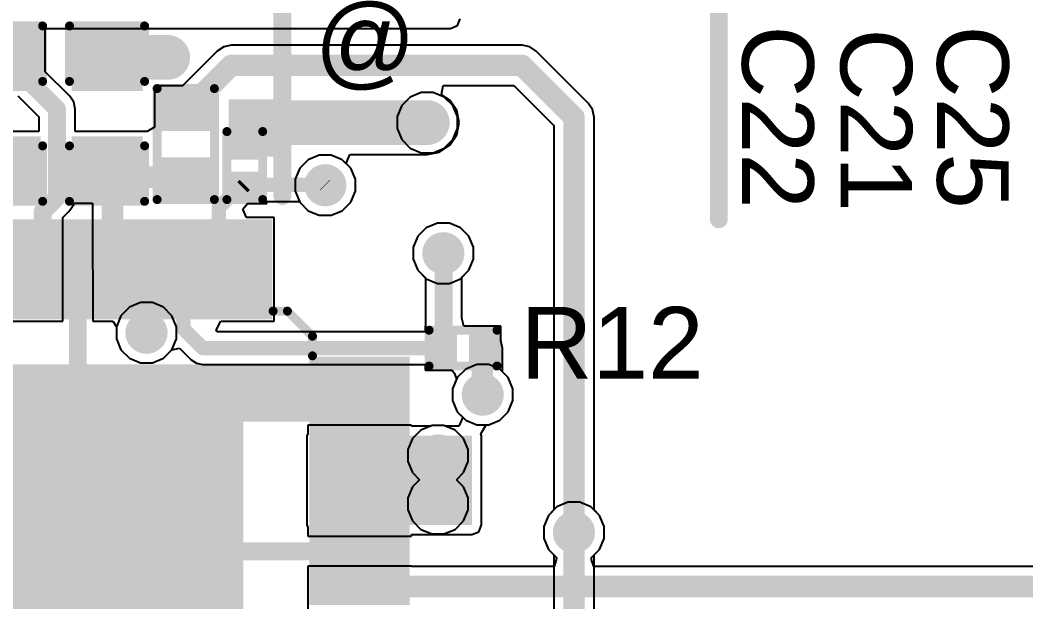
# Model space of a CAD drawing. Header units: millimetres. Extents: x -0.34 to 5.78, y -0.39 to 4.37.
# Drawn here: x 2.287 to 2.85, y 2.691 to 3.016 of the extents above; entities that cross this region are included whole.
import ezdxf

# ---------------------------------------------------------------- set-up
doc = ezdxf.new("R2010")
doc.units = ezdxf.units.MM
doc.header["$MEASUREMENT"] = 0
for name, color, linetype in [('BottomLayer', 5, 'Continuous'), ('BottomSolder', 6, 'Continuous'), ('TopLayer', 1, 'Continuous'), ('TopOverlay', 2, 'Continuous'), ('TopPaste', 8, 'Continuous'), ('TopSolder', 216, 'Continuous'), ('ViaHoleLayer', 16, 'Continuous')]:
    doc.layers.add(name, color=color, linetype=linetype)
doc.styles.add('Arial', font='', dxfattribs={"height": 0.2})
doc.styles.get('Arial').set_extended_font_data('Arial')

# ---------------------------------------------------------------- blocks, each defined once
blk = doc.blocks.new('48_TQFP_EP_7_7__13')
at = {"layer": 'TopLayer'}
for points in [[(0.09843, 0.09843), (0.09843, -0.09843), (-0.09843, -0.09843), (-0.09843, 0.09843)], [(0.19134, 0.01614), (0.19134, 0.00354), (0.14331, 0.00354), (0.14331, 0.01614)], [(0.19134, -0.00354), (0.19134, -0.01614), (0.14331, -0.01614), (0.14331, -0.00354)], [(0.19134, -0.02323), (0.19134, -0.03583), (0.14331, -0.03583), (0.14331, -0.02323)], [(0.19134, -0.04291), (0.19134, -0.05551), (0.14331, -0.05551), (0.14331, -0.04291)], [(0.19134, -0.0626), (0.19134, -0.0752), (0.14331, -0.0752), (0.14331, -0.0626)], [(0.19134, -0.08228), (0.19134, -0.09488), (0.14331, -0.09488), (0.14331, -0.08228)], [(0.19134, -0.10197), (0.19134, -0.11457), (0.14331, -0.11457), (0.14331, -0.10197)], [(-0.00354, -0.14331), (-0.00354, -0.19134), (-0.01614, -0.19134), (-0.01614, -0.14331)], [(0.01614, -0.14331), (0.01614, -0.19134), (0.00354, -0.19134), (0.00354, -0.14331)], [(0.03583, -0.14331), (0.03583, -0.19134), (0.02323, -0.19134), (0.02323, -0.14331)], [(0.05551, -0.14331), (0.05551, -0.19134), (0.04291, -0.19134), (0.04291, -0.14331)], [(0.0752, -0.14331), (0.0752, -0.19134), (0.0626, -0.19134), (0.0626, -0.14331)], [(0.09488, -0.14331), (0.09488, -0.19134), (0.08228, -0.19134), (0.08228, -0.14331)], [(0.11457, -0.14331), (0.11457, -0.19134), (0.10197, -0.19134), (0.10197, -0.14331)]]:
    blk.add_hatch(color=1, dxfattribs=at).paths.add_polyline_path(points)
at = {"layer": 'TopPaste'}
for points in [[(0.09843, 0.09843), (0.09843, -0.09843), (-0.09843, -0.09843), (-0.09843, 0.09843)], [(0.19134, 0.01614), (0.19134, 0.00354), (0.14331, 0.00354), (0.14331, 0.01614)], [(0.19134, -0.00354), (0.19134, -0.01614), (0.14331, -0.01614), (0.14331, -0.00354)], [(0.19134, -0.02323), (0.19134, -0.03583), (0.14331, -0.03583), (0.14331, -0.02323)], [(0.19134, -0.04291), (0.19134, -0.05551), (0.14331, -0.05551), (0.14331, -0.04291)], [(0.19134, -0.0626), (0.19134, -0.0752), (0.14331, -0.0752), (0.14331, -0.0626)], [(0.19134, -0.08228), (0.19134, -0.09488), (0.14331, -0.09488), (0.14331, -0.08228)], [(0.19134, -0.10197), (0.19134, -0.11457), (0.14331, -0.11457), (0.14331, -0.10197)], [(-0.00354, -0.14331), (-0.00354, -0.19134), (-0.01614, -0.19134), (-0.01614, -0.14331)], [(0.01614, -0.14331), (0.01614, -0.19134), (0.00354, -0.19134), (0.00354, -0.14331)], [(0.03583, -0.14331), (0.03583, -0.19134), (0.02323, -0.19134), (0.02323, -0.14331)], [(0.05551, -0.14331), (0.05551, -0.19134), (0.04291, -0.19134), (0.04291, -0.14331)], [(0.0752, -0.14331), (0.0752, -0.19134), (0.0626, -0.19134), (0.0626, -0.14331)], [(0.09488, -0.14331), (0.09488, -0.19134), (0.08228, -0.19134), (0.08228, -0.14331)], [(0.11457, -0.14331), (0.11457, -0.19134), (0.10197, -0.19134), (0.10197, -0.14331)]]:
    blk.add_hatch(color=8, dxfattribs=at).paths.add_polyline_path(points)
at = {"layer": 'TopSolder'}
for points in [[(0.10243, 0.10243), (0.10243, -0.10243), (-0.10243, -0.10243), (-0.10243, 0.10243)], [(0.19534, 0.03983), (0.19534, 0.01923), (0.13931, 0.01923), (0.13931, 0.03983)], [(0.19534, 0.02014), (0.19534, -0.00046), (0.13931, -0.00046), (0.13931, 0.02014)], [(0.19534, 0.00046), (0.19534, -0.02014), (0.13931, -0.02014), (0.13931, 0.00046)], [(0.19534, -0.01923), (0.19534, -0.03983), (0.13931, -0.03983), (0.13931, -0.01923)], [(0.19534, -0.03891), (0.19534, -0.05951), (0.13931, -0.05951), (0.13931, -0.03891)], [(0.19534, -0.0586), (0.19534, -0.0792), (0.13931, -0.0792), (0.13931, -0.0586)], [(0.19534, -0.07828), (0.19534, -0.09888), (0.13931, -0.09888), (0.13931, -0.07828)], [(0.19534, -0.09797), (0.19534, -0.11857), (0.13931, -0.11857), (0.13931, -0.09797)], [(0.00046, -0.13931), (0.00046, -0.19534), (-0.02014, -0.19534), (-0.02014, -0.13931)], [(0.02014, -0.13931), (0.02014, -0.19534), (-0.00046, -0.19534), (-0.00046, -0.13931)], [(0.03983, -0.13931), (0.03983, -0.19534), (0.01923, -0.19534), (0.01923, -0.13931)], [(0.05951, -0.13931), (0.05951, -0.19534), (0.03891, -0.19534), (0.03891, -0.13931)], [(0.0792, -0.13931), (0.0792, -0.19534), (0.0586, -0.19534), (0.0586, -0.13931)], [(0.09888, -0.13931), (0.09888, -0.19534), (0.07828, -0.19534), (0.07828, -0.13931)], [(0.11857, -0.13931), (0.11857, -0.19534), (0.09797, -0.19534), (0.09797, -0.13931)]]:
    blk.add_hatch(color=216, dxfattribs=at).paths.add_polyline_path(points)
at = {"layer": 'TopOverlay', "const_width": 0.005}
for points in [[(0.144, -0.119), (0.144, -0.127)], [(0.144, -0.127), (0.13, -0.141)], [(0.119, -0.141), (0.13, -0.141)]]:
    blk.add_lwpolyline(points, dxfattribs=at)
at = {"layer": 'TopOverlay', "const_width": 0.0025}
for points in [[(0.14275, -0.119, 1), (0.14525, -0.119, 1)], [(0.14275, -0.127, 1), (0.14525, -0.127, 1)], [(0.14275, -0.127, 1), (0.14525, -0.127, 1)], [(0.11775, -0.141, 1), (0.12025, -0.141, 1)], [(0.12875, -0.141, 1), (0.13125, -0.141, 1)], [(0.12875, -0.141, 1), (0.13125, -0.141, 1)]]:
    blk.add_lwpolyline(points, format="xyb", close=True, dxfattribs=at)
blk = doc.blocks.new('R___0402_52')
at = {"layer": 'TopLayer'}
for points in [[(-0.0275, -0.0125), (-0.0275, 0.0125), (-0.0095, 0.0125), (-0.0095, -0.0125)], [(0.0095, -0.0125), (0.0095, 0.0125), (0.0275, 0.0125), (0.0275, -0.0125)]]:
    blk.add_hatch(color=1, dxfattribs=at).paths.add_polyline_path(points)
at = {"layer": 'TopPaste'}
for points in [[(-0.0275, -0.0125), (-0.0275, 0.0125), (-0.0095, 0.0125), (-0.0095, -0.0125)], [(0.0095, -0.0125), (0.0095, 0.0125), (0.0275, 0.0125), (0.0275, -0.0125)]]:
    blk.add_hatch(color=8, dxfattribs=at).paths.add_polyline_path(points)
at = {"layer": 'TopSolder'}
for points in [[(-0.02967, -0.01467), (-0.02967, 0.01467), (-0.00733, 0.01467), (-0.00733, -0.01467)], [(0.00733, -0.01467), (0.00733, 0.01467), (0.02967, 0.01467), (0.02967, -0.01467)]]:
    blk.add_hatch(color=216, dxfattribs=at).paths.add_polyline_path(points)
at = {"layer": 'TopOverlay'}
for points, const_width in [([(-0.031, -0.016), (-0.031, 0.016)], 0.005), ([(0.031, 0.016), (-0.031, 0.016)], 0.005), ([(0.031, -0.016), (0.031, 0.016)], 0.005), ([(0.031, -0.016), (-0.031, -0.016)], 0.005), ([(0.032, -0.017), (-0.032, -0.017)], 0.000127)]:
    blk.add_lwpolyline(points, dxfattribs=dict(at, const_width=const_width))
for points, const_width in [([(-0.03225, 0.016, 1), (-0.02975, 0.016, 1)], 0.0025), ([(-0.03225, 0.016, 1), (-0.02975, 0.016, 1)], 0.0025), ([(0.02975, 0.016, 1), (0.03225, 0.016, 1)], 0.0025), ([(0.02975, 0.016, 1), (0.03225, 0.016, 1)], 0.0025), ([(-0.03225, -0.016, 1), (-0.02975, -0.016, 1)], 0.0025), ([(-0.03225, -0.016, 1), (-0.02975, -0.016, 1)], 0.0025), ([(0.02975, -0.016, 1), (0.03225, -0.016, 1)], 0.0025), ([(0.02975, -0.016, 1), (0.03225, -0.016, 1)], 0.0025), ([(-0.03203, -0.017, 1), (-0.03197, -0.017, 1)], 0.0000635), ([(0.03197, -0.017, 1), (0.03203, -0.017, 1)], 0.0000635)]:
    blk.add_lwpolyline(points, format="xyb", close=True, dxfattribs=dict(at, const_width=const_width))
blk = doc.blocks.new('R___0201_59')
at = {"layer": 'TopLayer'}
for points in [[(-0.01614, 0.00728), (-0.00551, 0.00728), (-0.00551, -0.00728), (-0.01614, -0.00728)], [(0.00551, 0.00728), (0.01614, 0.00728), (0.01614, -0.00728), (0.00551, -0.00728)]]:
    blk.add_hatch(color=1, dxfattribs=at).paths.add_polyline_path(points)
at = {"layer": 'TopPaste'}
for points in [[(-0.01614, 0.00728), (-0.00551, 0.00728), (-0.00551, -0.00728), (-0.01614, -0.00728)], [(0.00551, 0.00728), (0.01614, 0.00728), (0.01614, -0.00728), (0.00551, -0.00728)]]:
    blk.add_hatch(color=8, dxfattribs=at).paths.add_polyline_path(points)
at = {"layer": 'TopSolder'}
for points in [[(-0.01831, 0.00945), (-0.00335, 0.00945), (-0.00335, -0.00945), (-0.01831, -0.00945)], [(0.00335, 0.00945), (0.01831, 0.00945), (0.01831, -0.00945), (0.00335, -0.00945)]]:
    blk.add_hatch(color=216, dxfattribs=at).paths.add_polyline_path(points)
at = {"layer": 'TopOverlay', "const_width": 0.005}
for points in [[(-0.019, 0.01), (-0.019, -0.01)], [(0.019, 0.01), (-0.019, 0.01)], [(0.019, 0.01), (0.019, -0.01)], [(0.019, -0.01), (-0.019, -0.01)]]:
    blk.add_lwpolyline(points, dxfattribs=at)
at = {"layer": 'TopOverlay', "const_width": 0.0025}
for points in [[(-0.02025, 0.01, 1), (-0.01775, 0.01, 1)], [(-0.02025, 0.01, 1), (-0.01775, 0.01, 1)], [(0.01775, 0.01, 1), (0.02025, 0.01, 1)], [(0.01775, 0.01, 1), (0.02025, 0.01, 1)], [(-0.02025, -0.01, 1), (-0.01775, -0.01, 1)], [(-0.02025, -0.01, 1), (-0.01775, -0.01, 1)], [(0.01775, -0.01, 1), (0.02025, -0.01, 1)], [(0.01775, -0.01, 1), (0.02025, -0.01, 1)]]:
    blk.add_lwpolyline(points, format="xyb", close=True, dxfattribs=at)
blk = doc.blocks.new('R___0201_60')
at = {"layer": 'TopLayer'}
for points in [[(-0.01614, 0.00728), (-0.00551, 0.00728), (-0.00551, -0.00728), (-0.01614, -0.00728)], [(0.00551, 0.00728), (0.01614, 0.00728), (0.01614, -0.00728), (0.00551, -0.00728)]]:
    blk.add_hatch(color=1, dxfattribs=at).paths.add_polyline_path(points)
at = {"layer": 'TopPaste'}
for points in [[(-0.01614, 0.00728), (-0.00551, 0.00728), (-0.00551, -0.00728), (-0.01614, -0.00728)], [(0.00551, 0.00728), (0.01614, 0.00728), (0.01614, -0.00728), (0.00551, -0.00728)]]:
    blk.add_hatch(color=8, dxfattribs=at).paths.add_polyline_path(points)
at = {"layer": 'TopSolder'}
for points in [[(-0.01831, 0.00945), (-0.00335, 0.00945), (-0.00335, -0.00945), (-0.01831, -0.00945)], [(0.00335, 0.00945), (0.01831, 0.00945), (0.01831, -0.00945), (0.00335, -0.00945)]]:
    blk.add_hatch(color=216, dxfattribs=at).paths.add_polyline_path(points)
at = {"layer": 'TopOverlay', "const_width": 0.005}
for points in [[(-0.019, -0.01), (-0.019, 0.01)], [(0.019, 0.01), (-0.019, 0.01)], [(0.019, -0.01), (0.019, 0.01)], [(0.019, -0.01), (-0.019, -0.01)]]:
    blk.add_lwpolyline(points, dxfattribs=at)
at = {"layer": 'TopOverlay', "const_width": 0.0025}
for points in [[(-0.02025, 0.01, 1), (-0.01775, 0.01, 1)], [(-0.02025, 0.01, 1), (-0.01775, 0.01, 1)], [(0.01775, 0.01, 1), (0.02025, 0.01, 1)], [(0.01775, 0.01, 1), (0.02025, 0.01, 1)], [(-0.02025, -0.01, 1), (-0.01775, -0.01, 1)], [(-0.02025, -0.01, 1), (-0.01775, -0.01, 1)], [(0.01775, -0.01, 1), (0.02025, -0.01, 1)], [(0.01775, -0.01, 1), (0.02025, -0.01, 1)]]:
    blk.add_lwpolyline(points, format="xyb", close=True, dxfattribs=at)
blk = doc.blocks.new('C___0603_114')
at = {"layer": 'TopLayer'}
for points in [[(-0.015, 0.0175), (-0.015, -0.0175), (-0.045, -0.0175), (-0.045, 0.0175)], [(0.045, 0.0175), (0.045, -0.0175), (0.015, -0.0175), (0.015, 0.0175)]]:
    blk.add_hatch(color=1, dxfattribs=at).paths.add_polyline_path(points)
at = {"layer": 'TopPaste'}
for points in [[(-0.015, 0.0175), (-0.015, -0.0175), (-0.045, -0.0175), (-0.045, 0.0175)], [(0.045, 0.0175), (0.045, -0.0175), (0.015, -0.0175), (0.015, 0.0175)]]:
    blk.add_hatch(color=8, dxfattribs=at).paths.add_polyline_path(points)
at = {"layer": 'TopSolder'}
for points in [[(-0.01264, 0.01986), (-0.01264, -0.01986), (-0.04736, -0.01986), (-0.04736, 0.01986)], [(0.04736, 0.01986), (0.04736, -0.01986), (0.01264, -0.01986), (0.01264, 0.01986)]]:
    blk.add_hatch(color=216, dxfattribs=at).paths.add_polyline_path(points)
at = {"layer": 'TopOverlay', "const_width": 0.005}
for points in [[(-0.018, 0.021), (-0.049, 0.021)], [(-0.049, -0.021), (-0.049, 0.021)], [(0.049, 0.021), (0.018, 0.021)], [(0.049, -0.021), (0.049, 0.021)], [(-0.018, -0.021), (-0.049, -0.021)], [(0.049, -0.021), (0.018, -0.021)]]:
    blk.add_lwpolyline(points, dxfattribs=at)
at = {"layer": 'TopOverlay', "const_width": 0.0025}
for points in [[(-0.05025, 0.021, 1), (-0.04775, 0.021, 1)], [(-0.05025, 0.021, 1), (-0.04775, 0.021, 1)], [(-0.01925, 0.021, 1), (-0.01675, 0.021, 1)], [(0.01675, 0.021, 1), (0.01925, 0.021, 1)], [(0.04775, 0.021, 1), (0.05025, 0.021, 1)], [(0.04775, 0.021, 1), (0.05025, 0.021, 1)], [(-0.05025, -0.021, 1), (-0.04775, -0.021, 1)], [(-0.05025, -0.021, 1), (-0.04775, -0.021, 1)], [(-0.01925, -0.021, 1), (-0.01675, -0.021, 1)], [(0.01675, -0.021, 1), (0.01925, -0.021, 1)], [(0.04775, -0.021, 1), (0.05025, -0.021, 1)], [(0.04775, -0.021, 1), (0.05025, -0.021, 1)]]:
    blk.add_lwpolyline(points, format="xyb", close=True, dxfattribs=at)
blk = doc.blocks.new('C___0603_125')
at = {"layer": 'TopLayer'}
for points in [[(-0.015, 0.0175), (-0.015, -0.0175), (-0.045, -0.0175), (-0.045, 0.0175)], [(0.045, 0.0175), (0.045, -0.0175), (0.015, -0.0175), (0.015, 0.0175)]]:
    blk.add_hatch(color=1, dxfattribs=at).paths.add_polyline_path(points)
at = {"layer": 'TopPaste'}
for points in [[(-0.015, 0.0175), (-0.015, -0.0175), (-0.045, -0.0175), (-0.045, 0.0175)], [(0.045, 0.0175), (0.045, -0.0175), (0.015, -0.0175), (0.015, 0.0175)]]:
    blk.add_hatch(color=8, dxfattribs=at).paths.add_polyline_path(points)
at = {"layer": 'TopSolder'}
for points in [[(-0.01264, 0.01986), (-0.01264, -0.01986), (-0.04736, -0.01986), (-0.04736, 0.01986)], [(0.04736, 0.01986), (0.04736, -0.01986), (0.01264, -0.01986), (0.01264, 0.01986)]]:
    blk.add_hatch(color=216, dxfattribs=at).paths.add_polyline_path(points)
at = {"layer": 'TopOverlay', "const_width": 0.005}
for points in [[(-0.018, 0.021), (-0.049, 0.021)], [(-0.049, -0.021), (-0.049, 0.021)], [(0.049, 0.021), (0.018, 0.021)], [(0.049, -0.021), (0.049, 0.021)], [(-0.018, -0.021), (-0.049, -0.021)], [(0.049, -0.021), (0.018, -0.021)]]:
    blk.add_lwpolyline(points, dxfattribs=at)
at = {"layer": 'TopOverlay', "const_width": 0.0025}
for points in [[(-0.05025, 0.021, 1), (-0.04775, 0.021, 1)], [(-0.05025, 0.021, 1), (-0.04775, 0.021, 1)], [(-0.01925, 0.021, 1), (-0.01675, 0.021, 1)], [(0.01675, 0.021, 1), (0.01925, 0.021, 1)], [(0.04775, 0.021, 1), (0.05025, 0.021, 1)], [(0.04775, 0.021, 1), (0.05025, 0.021, 1)], [(-0.05025, -0.021, 1), (-0.04775, -0.021, 1)], [(-0.05025, -0.021, 1), (-0.04775, -0.021, 1)], [(-0.01925, -0.021, 1), (-0.01675, -0.021, 1)], [(0.01675, -0.021, 1), (0.01925, -0.021, 1)], [(0.04775, -0.021, 1), (0.05025, -0.021, 1)], [(0.04775, -0.021, 1), (0.05025, -0.021, 1)]]:
    blk.add_lwpolyline(points, format="xyb", close=True, dxfattribs=at)

msp = doc.modelspace()

# ---------------------------------------------------------------- hatches: boundary and pattern name
at = {"layer": 'BottomLayer'}
h = msp.add_hatch(color=5, dxfattribs=at)
edge = h.paths.add_edge_path()
edge.add_arc((2.36992, 2.99542), 0.01181, 0, 360)
h = msp.add_hatch(color=5, dxfattribs=at)
edge = h.paths.add_edge_path()
edge.add_arc((2.515, 2.959), 0.01181, 0, 360)
h = msp.add_hatch(color=5, dxfattribs=at)
edge = h.paths.add_edge_path()
edge.add_arc((2.458, 2.924), 0.01181, 0, 360)
h = msp.add_hatch(color=5, dxfattribs=at)
edge = h.paths.add_edge_path()
edge.add_arc((2.524, 2.886), 0.01181, 0, 360)
h = msp.add_hatch(color=5, dxfattribs=at)
edge = h.paths.add_edge_path()
edge.add_arc((2.35804, 2.8416), 0.01181, 0, 360)
h = msp.add_hatch(color=5, dxfattribs=at)
edge = h.paths.add_edge_path()
edge.add_arc((2.546, 2.807), 0.01181, 0, 360)
h = msp.add_hatch(color=5, dxfattribs=at)
edge = h.paths.add_edge_path()
edge.add_arc((2.308, 2.799), 0.01181, 0, 360)
h = msp.add_hatch(color=5, dxfattribs=at)
edge = h.paths.add_edge_path()
edge.add_arc((2.3465, 2.799), 0.01181, 0, 360)
h = msp.add_hatch(color=5, dxfattribs=at)
edge = h.paths.add_edge_path()
edge.add_arc((2.388, 2.799), 0.01181, 0, 360)
h = msp.add_hatch(color=5, dxfattribs=at)
edge = h.paths.add_edge_path()
edge.add_arc((2.521, 2.773), 0.01181, 0, 360)
h = msp.add_hatch(color=5, dxfattribs=at)
edge = h.paths.add_edge_path()
edge.add_arc((2.308, 2.758), 0.01181, 0, 360)
h = msp.add_hatch(color=5, dxfattribs=at)
edge = h.paths.add_edge_path()
edge.add_arc((2.3465, 2.758), 0.01181, 0, 360)
h = msp.add_hatch(color=5, dxfattribs=at)
edge = h.paths.add_edge_path()
edge.add_arc((2.388, 2.758), 0.01181, 0, 360)
h = msp.add_hatch(color=5, dxfattribs=at)
edge = h.paths.add_edge_path()
edge.add_arc((2.521, 2.746), 0.01181, 0, 360)
h = msp.add_hatch(color=5, dxfattribs=at)
edge = h.paths.add_edge_path()
edge.add_arc((2.597, 2.73004), 0.01181, 0, 360)
h = msp.add_hatch(color=5, dxfattribs=at)
edge = h.paths.add_edge_path()
edge.add_arc((2.308, 2.717), 0.01181, 0, 360)
h = msp.add_hatch(color=5, dxfattribs=at)
edge = h.paths.add_edge_path()
edge.add_arc((2.3465, 2.717), 0.01181, 0, 360)
h = msp.add_hatch(color=5, dxfattribs=at)
edge = h.paths.add_edge_path()
edge.add_arc((2.388, 2.717), 0.01181, 0, 360)
at = {"layer": 'BottomSolder'}
h = msp.add_hatch(color=6, dxfattribs=at)
edge = h.paths.add_edge_path()
edge.add_arc((2.36992, 2.99542), 0.00991, 0, 360)
h = msp.add_hatch(color=6, dxfattribs=at)
edge = h.paths.add_edge_path()
edge.add_arc((2.515, 2.959), 0.00991, 0, 360)
h = msp.add_hatch(color=6, dxfattribs=at)
edge = h.paths.add_edge_path()
edge.add_arc((2.458, 2.924), 0.00991, 0, 360)
h = msp.add_hatch(color=6, dxfattribs=at)
edge = h.paths.add_edge_path()
edge.add_arc((2.524, 2.886), 0.00991, 0, 360)
h = msp.add_hatch(color=6, dxfattribs=at)
edge = h.paths.add_edge_path()
edge.add_arc((2.35804, 2.8416), 0.00991, 0, 360)
h = msp.add_hatch(color=6, dxfattribs=at)
edge = h.paths.add_edge_path()
edge.add_arc((2.546, 2.807), 0.00991, 0, 360)
h = msp.add_hatch(color=6, dxfattribs=at)
edge = h.paths.add_edge_path()
edge.add_arc((2.308, 2.799), 0.00991, 0, 360)
h = msp.add_hatch(color=6, dxfattribs=at)
edge = h.paths.add_edge_path()
edge.add_arc((2.3465, 2.799), 0.00991, 0, 360)
h = msp.add_hatch(color=6, dxfattribs=at)
edge = h.paths.add_edge_path()
edge.add_arc((2.388, 2.799), 0.00991, 0, 360)
h = msp.add_hatch(color=6, dxfattribs=at)
edge = h.paths.add_edge_path()
edge.add_arc((2.521, 2.773), 0.00991, 0, 360)
h = msp.add_hatch(color=6, dxfattribs=at)
edge = h.paths.add_edge_path()
edge.add_arc((2.308, 2.758), 0.00991, 0, 360)
h = msp.add_hatch(color=6, dxfattribs=at)
edge = h.paths.add_edge_path()
edge.add_arc((2.3465, 2.758), 0.00991, 0, 360)
h = msp.add_hatch(color=6, dxfattribs=at)
edge = h.paths.add_edge_path()
edge.add_arc((2.388, 2.758), 0.00991, 0, 360)
h = msp.add_hatch(color=6, dxfattribs=at)
edge = h.paths.add_edge_path()
edge.add_arc((2.521, 2.746), 0.00991, 0, 360)
h = msp.add_hatch(color=6, dxfattribs=at)
edge = h.paths.add_edge_path()
edge.add_arc((2.597, 2.73004), 0.00991, 0, 360)
h = msp.add_hatch(color=6, dxfattribs=at)
edge = h.paths.add_edge_path()
edge.add_arc((2.308, 2.717), 0.00991, 0, 360)
h = msp.add_hatch(color=6, dxfattribs=at)
edge = h.paths.add_edge_path()
edge.add_arc((2.3465, 2.717), 0.00991, 0, 360)
h = msp.add_hatch(color=6, dxfattribs=at)
edge = h.paths.add_edge_path()
edge.add_arc((2.388, 2.717), 0.00991, 0, 360)
at = {"layer": 'TopLayer'}
h = msp.add_hatch(color=1, dxfattribs=at)
edge = h.paths.add_edge_path()
edge.add_arc((2.36992, 2.99542), 0.01181, 0, 360)
for points in [[(2.404, 2.94), (2.432, 2.94), (2.432, 2.972), (2.404, 2.972)], [(2.211, 2.792), (2.502, 2.792), (2.502, 2.824), (2.211, 2.824)], [(2.453, 2.7342), (2.54, 2.7342), (2.54, 2.784), (2.453, 2.784)]]:
    msp.add_hatch(color=1, dxfattribs=at).paths.add_polyline_path(points)
h = msp.add_hatch(color=1, dxfattribs=at)
edge = h.paths.add_edge_path()
edge.add_arc((2.515, 2.959), 0.01181, 0, 360)
h = msp.add_hatch(color=1, dxfattribs=at)
edge = h.paths.add_edge_path()
edge.add_arc((2.458, 2.924), 0.01181, 0, 360)
h = msp.add_hatch(color=1, dxfattribs=at)
edge = h.paths.add_edge_path()
edge.add_arc((2.524, 2.886), 0.01181, 0, 360)
h = msp.add_hatch(color=1, dxfattribs=at)
edge = h.paths.add_edge_path()
edge.add_arc((2.35804, 2.8416), 0.01181, 0, 360)
h = msp.add_hatch(color=1, dxfattribs=at)
edge = h.paths.add_edge_path()
edge.add_arc((2.546, 2.807), 0.01181, 0, 360)
h = msp.add_hatch(color=1, dxfattribs=at)
edge = h.paths.add_edge_path()
edge.add_arc((2.308, 2.799), 0.01181, 0, 360)
h = msp.add_hatch(color=1, dxfattribs=at)
edge = h.paths.add_edge_path()
edge.add_arc((2.3465, 2.799), 0.01181, 0, 360)
h = msp.add_hatch(color=1, dxfattribs=at)
edge = h.paths.add_edge_path()
edge.add_arc((2.388, 2.799), 0.01181, 0, 360)
h = msp.add_hatch(color=1, dxfattribs=at)
edge = h.paths.add_edge_path()
edge.add_arc((2.521, 2.773), 0.01181, 0, 360)
h = msp.add_hatch(color=1, dxfattribs=at)
edge = h.paths.add_edge_path()
edge.add_arc((2.308, 2.758), 0.01181, 0, 360)
h = msp.add_hatch(color=1, dxfattribs=at)
edge = h.paths.add_edge_path()
edge.add_arc((2.3465, 2.758), 0.01181, 0, 360)
h = msp.add_hatch(color=1, dxfattribs=at)
edge = h.paths.add_edge_path()
edge.add_arc((2.388, 2.758), 0.01181, 0, 360)
h = msp.add_hatch(color=1, dxfattribs=at)
edge = h.paths.add_edge_path()
edge.add_arc((2.521, 2.746), 0.01181, 0, 360)
h = msp.add_hatch(color=1, dxfattribs=at)
edge = h.paths.add_edge_path()
edge.add_arc((2.597, 2.73004), 0.01181, 0, 360)
h = msp.add_hatch(color=1, dxfattribs=at)
edge = h.paths.add_edge_path()
edge.add_arc((2.308, 2.717), 0.01181, 0, 360)
h = msp.add_hatch(color=1, dxfattribs=at)
edge = h.paths.add_edge_path()
edge.add_arc((2.3465, 2.717), 0.01181, 0, 360)
h = msp.add_hatch(color=1, dxfattribs=at)
edge = h.paths.add_edge_path()
edge.add_arc((2.388, 2.717), 0.01181, 0, 360)
at = {"layer": 'TopSolder'}
h = msp.add_hatch(color=216, dxfattribs=at)
edge = h.paths.add_edge_path()
edge.add_arc((2.36992, 2.99542), 0.00991, 0, 360)
h = msp.add_hatch(color=216, dxfattribs=at)
edge = h.paths.add_edge_path()
edge.add_arc((2.515, 2.959), 0.00991, 0, 360)
h = msp.add_hatch(color=216, dxfattribs=at)
edge = h.paths.add_edge_path()
edge.add_arc((2.458, 2.924), 0.00991, 0, 360)
h = msp.add_hatch(color=216, dxfattribs=at)
edge = h.paths.add_edge_path()
edge.add_arc((2.524, 2.886), 0.00991, 0, 360)
h = msp.add_hatch(color=216, dxfattribs=at)
edge = h.paths.add_edge_path()
edge.add_arc((2.35804, 2.8416), 0.00991, 0, 360)
h = msp.add_hatch(color=216, dxfattribs=at)
edge = h.paths.add_edge_path()
edge.add_arc((2.546, 2.807), 0.00991, 0, 360)
h = msp.add_hatch(color=216, dxfattribs=at)
edge = h.paths.add_edge_path()
edge.add_arc((2.308, 2.799), 0.00991, 0, 360)
h = msp.add_hatch(color=216, dxfattribs=at)
edge = h.paths.add_edge_path()
edge.add_arc((2.3465, 2.799), 0.00991, 0, 360)
h = msp.add_hatch(color=216, dxfattribs=at)
edge = h.paths.add_edge_path()
edge.add_arc((2.388, 2.799), 0.00991, 0, 360)
h = msp.add_hatch(color=216, dxfattribs=at)
edge = h.paths.add_edge_path()
edge.add_arc((2.521, 2.773), 0.00991, 0, 360)
h = msp.add_hatch(color=216, dxfattribs=at)
edge = h.paths.add_edge_path()
edge.add_arc((2.308, 2.758), 0.00991, 0, 360)
h = msp.add_hatch(color=216, dxfattribs=at)
edge = h.paths.add_edge_path()
edge.add_arc((2.3465, 2.758), 0.00991, 0, 360)
h = msp.add_hatch(color=216, dxfattribs=at)
edge = h.paths.add_edge_path()
edge.add_arc((2.388, 2.758), 0.00991, 0, 360)
h = msp.add_hatch(color=216, dxfattribs=at)
edge = h.paths.add_edge_path()
edge.add_arc((2.521, 2.746), 0.00991, 0, 360)
h = msp.add_hatch(color=216, dxfattribs=at)
edge = h.paths.add_edge_path()
edge.add_arc((2.597, 2.73004), 0.00991, 0, 360)
h = msp.add_hatch(color=216, dxfattribs=at)
edge = h.paths.add_edge_path()
edge.add_arc((2.308, 2.717), 0.00991, 0, 360)
h = msp.add_hatch(color=216, dxfattribs=at)
edge = h.paths.add_edge_path()
edge.add_arc((2.3465, 2.717), 0.00991, 0, 360)
h = msp.add_hatch(color=216, dxfattribs=at)
edge = h.paths.add_edge_path()
edge.add_arc((2.388, 2.717), 0.00991, 0, 360)
at = {"layer": 'ViaHoleLayer'}
h = msp.add_hatch(color=16, dxfattribs=at)
edge = h.paths.add_edge_path()
edge.add_arc((2.36992, 2.99542), 0.00591, 0, 360)
h = msp.add_hatch(color=16, dxfattribs=at)
edge = h.paths.add_edge_path()
edge.add_arc((2.515, 2.959), 0.00591, 0, 360)
h = msp.add_hatch(color=16, dxfattribs=at)
edge = h.paths.add_edge_path()
edge.add_arc((2.458, 2.924), 0.00591, 0, 360)
h = msp.add_hatch(color=16, dxfattribs=at)
edge = h.paths.add_edge_path()
edge.add_arc((2.524, 2.886), 0.00591, 0, 360)
h = msp.add_hatch(color=16, dxfattribs=at)
edge = h.paths.add_edge_path()
edge.add_arc((2.35804, 2.8416), 0.00591, 0, 360)
h = msp.add_hatch(color=16, dxfattribs=at)
edge = h.paths.add_edge_path()
edge.add_arc((2.546, 2.807), 0.00591, 0, 360)
h = msp.add_hatch(color=16, dxfattribs=at)
edge = h.paths.add_edge_path()
edge.add_arc((2.308, 2.799), 0.00591, 0, 360)
h = msp.add_hatch(color=16, dxfattribs=at)
edge = h.paths.add_edge_path()
edge.add_arc((2.3465, 2.799), 0.00591, 0, 360)
h = msp.add_hatch(color=16, dxfattribs=at)
edge = h.paths.add_edge_path()
edge.add_arc((2.388, 2.799), 0.00591, 0, 360)
h = msp.add_hatch(color=16, dxfattribs=at)
edge = h.paths.add_edge_path()
edge.add_arc((2.521, 2.773), 0.00591, 0, 360)
h = msp.add_hatch(color=16, dxfattribs=at)
edge = h.paths.add_edge_path()
edge.add_arc((2.308, 2.758), 0.00591, 0, 360)
h = msp.add_hatch(color=16, dxfattribs=at)
edge = h.paths.add_edge_path()
edge.add_arc((2.3465, 2.758), 0.00591, 0, 360)
h = msp.add_hatch(color=16, dxfattribs=at)
edge = h.paths.add_edge_path()
edge.add_arc((2.388, 2.758), 0.00591, 0, 360)
h = msp.add_hatch(color=16, dxfattribs=at)
edge = h.paths.add_edge_path()
edge.add_arc((2.521, 2.746), 0.00591, 0, 360)
h = msp.add_hatch(color=16, dxfattribs=at)
edge = h.paths.add_edge_path()
edge.add_arc((2.597, 2.73004), 0.00591, 0, 360)
h = msp.add_hatch(color=16, dxfattribs=at)
edge = h.paths.add_edge_path()
edge.add_arc((2.308, 2.717), 0.00591, 0, 360)
h = msp.add_hatch(color=16, dxfattribs=at)
edge = h.paths.add_edge_path()
edge.add_arc((2.3465, 2.717), 0.00591, 0, 360)
h = msp.add_hatch(color=16, dxfattribs=at)
edge = h.paths.add_edge_path()
edge.add_arc((2.388, 2.717), 0.00591, 0, 360)

# ---------------------------------------------------------------- linework, layer by layer
at = {"layer": 'BottomLayer'}
for p, q in [((2.51166, 2.97581), (2.50548, 2.97325)), ((2.51834, 2.97581), (2.51166, 2.97581)), ((2.52452, 2.97325), (2.51834, 2.97581)), ((2.50075, 2.96852), (2.49819, 2.96234)), ((2.50548, 2.97325), (2.50075, 2.96852)), ((2.52925, 2.96852), (2.52452, 2.97325)), ((2.53181, 2.96234), (2.52925, 2.96852)), ((2.49819, 2.96234), (2.49819, 2.95566)), ((2.53181, 2.95566), (2.53181, 2.96234)), ((2.49819, 2.95566), (2.50075, 2.94948)), ((2.52925, 2.94948), (2.53181, 2.95566)), ((2.50075, 2.94948), (2.50548, 2.94475)), ((2.52452, 2.94475), (2.52925, 2.94948)), ((2.45466, 2.94081), (2.44848, 2.93825)), ((2.46134, 2.94081), (2.45466, 2.94081)), ((2.46752, 2.93825), (2.46134, 2.94081)), ((2.50548, 2.94475), (2.51166, 2.94219)), ((2.51166, 2.94219), (2.51834, 2.94219)), ((2.51834, 2.94219), (2.52452, 2.94475)), ((2.44848, 2.93825), (2.44375, 2.93352)), ((2.47225, 2.93352), (2.46752, 2.93825)), ((2.44375, 2.93352), (2.44119, 2.92734)), ((2.47481, 2.92734), (2.47225, 2.93352)), ((2.44119, 2.92734), (2.44119, 2.92066)), ((2.47481, 2.92066), (2.47481, 2.92734)), ((2.44119, 2.92066), (2.44375, 2.91448)), ((2.47225, 2.91448), (2.47481, 2.92066)), ((2.44375, 2.91448), (2.44848, 2.90975)), ((2.46752, 2.90975), (2.47225, 2.91448)), ((2.44848, 2.90975), (2.45466, 2.90719)), ((2.45466, 2.90719), (2.46134, 2.90719)), ((2.46134, 2.90719), (2.46752, 2.90975)), ((2.52066, 2.90281), (2.51448, 2.90025)), ((2.52734, 2.90281), (2.52066, 2.90281)), ((2.53352, 2.90025), (2.52734, 2.90281)), ((2.50975, 2.89552), (2.50719, 2.88934)), ((2.51448, 2.90025), (2.50975, 2.89552)), ((2.53825, 2.89552), (2.53352, 2.90025)), ((2.54081, 2.88934), (2.53825, 2.89552)), ((2.50719, 2.88934), (2.50719, 2.88266)), ((2.54081, 2.88266), (2.54081, 2.88934)), ((2.50719, 2.88266), (2.50975, 2.87648)), ((2.53825, 2.87648), (2.54081, 2.88266)), ((2.50975, 2.87648), (2.51448, 2.87175)), ((2.53352, 2.87175), (2.53825, 2.87648)), ((2.51448, 2.87175), (2.52066, 2.86919)), ((2.52066, 2.86919), (2.52734, 2.86919)), ((2.52734, 2.86919), (2.53352, 2.87175)), ((2.3547, 2.85841), (2.34852, 2.85585)), ((2.36138, 2.85841), (2.3547, 2.85841)), ((2.36756, 2.85585), (2.36138, 2.85841)), ((2.34379, 2.85112), (2.34123, 2.84495)), ((2.34852, 2.85585), (2.34379, 2.85112)), ((2.37229, 2.85112), (2.36756, 2.85585)), ((2.37485, 2.84495), (2.37229, 2.85112)), ((2.34123, 2.84495), (2.34123, 2.83826)), ((2.37485, 2.83826), (2.37485, 2.84495)), ((2.34123, 2.83826), (2.34379, 2.83208)), ((2.37229, 2.83208), (2.37485, 2.83826)), ((2.34379, 2.83208), (2.34852, 2.82735)), ((2.36756, 2.82735), (2.37229, 2.83208)), ((2.34852, 2.82735), (2.3547, 2.82479)), ((2.3547, 2.82479), (2.36138, 2.82479)), ((2.36138, 2.82479), (2.36756, 2.82735)), ((2.54266, 2.82381), (2.53648, 2.82125)), ((2.54934, 2.82381), (2.54266, 2.82381)), ((2.55552, 2.82125), (2.54934, 2.82381)), ((2.53648, 2.82125), (2.53175, 2.81652)), ((2.56025, 2.81652), (2.55552, 2.82125)), ((2.53175, 2.81652), (2.52919, 2.81034)), ((2.56281, 2.81034), (2.56025, 2.81652)), ((2.52919, 2.81034), (2.52919, 2.80366)), ((2.56281, 2.80366), (2.56281, 2.81034)), ((2.52919, 2.80366), (2.53175, 2.79748)), ((2.56025, 2.79748), (2.56281, 2.80366)), ((2.53175, 2.79748), (2.53648, 2.79275)), ((2.55552, 2.79275), (2.56025, 2.79748)), ((2.51766, 2.78981), (2.51148, 2.78725)), ((2.52434, 2.78981), (2.51766, 2.78981)), ((2.53052, 2.78725), (2.52434, 2.78981)), ((2.53648, 2.79275), (2.54266, 2.79019)), ((2.54266, 2.79019), (2.54934, 2.79019)), ((2.54934, 2.79019), (2.55552, 2.79275)), ((2.51148, 2.78725), (2.50675, 2.78252)), ((2.53525, 2.78252), (2.53052, 2.78725)), ((2.50675, 2.78252), (2.50419, 2.77634)), ((2.53781, 2.77634), (2.53525, 2.78252)), ((2.50419, 2.77634), (2.50419, 2.76966)), ((2.53781, 2.76966), (2.53781, 2.77634)), ((2.50419, 2.76966), (2.50675, 2.76348)), ((2.53525, 2.76348), (2.53781, 2.76966)), ((2.50675, 2.76348), (2.51073, 2.7595)), ((2.53127, 2.7595), (2.53525, 2.76348)), ((2.50675, 2.75552), (2.50419, 2.74934)), ((2.51073, 2.7595), (2.50675, 2.75552)), ((2.53525, 2.75552), (2.53127, 2.7595)), ((2.53781, 2.74934), (2.53525, 2.75552)), ((2.50419, 2.74934), (2.50419, 2.74266)), ((2.53781, 2.74266), (2.53781, 2.74934)), ((2.58748, 2.7443), (2.58275, 2.73957)), ((2.59366, 2.74685), (2.58748, 2.7443)), ((2.60034, 2.74685), (2.59366, 2.74685)), ((2.60652, 2.7443), (2.60034, 2.74685)), ((2.61125, 2.73957), (2.60652, 2.7443)), ((2.50419, 2.74266), (2.50675, 2.73648)), ((2.53525, 2.73648), (2.53781, 2.74266)), ((2.58275, 2.73957), (2.58019, 2.73339)), ((2.61381, 2.73339), (2.61125, 2.73957)), ((2.50675, 2.73648), (2.51148, 2.73175)), ((2.53052, 2.73175), (2.53525, 2.73648)), ((2.58019, 2.73339), (2.58019, 2.7267)), ((2.61381, 2.7267), (2.61381, 2.73339)), ((2.51148, 2.73175), (2.51766, 2.72919)), ((2.51766, 2.72919), (2.52434, 2.72919)), ((2.52434, 2.72919), (2.53052, 2.73175)), ((2.58019, 2.7267), (2.58275, 2.72052)), ((2.61125, 2.72052), (2.61381, 2.7267)), ((2.58275, 2.72052), (2.58578, 2.71748)), ((2.58578, 2.71748), (2.58578, 2.48156)), ((2.60822, 2.71748), (2.61125, 2.72052)), ((2.60822, 2.48156), (2.60822, 2.71748))]:
    msp.add_line(p, q, dxfattribs=at)
for points, const_width in [([(2.35804, 2.8416), (2.35884, 2.8416)], 0.01), ([(2.35884, 2.8416), (2.35906, 2.84181)], 0.01), ([(2.597, 2.469), (2.597, 2.73004)], 0.012)]:
    msp.add_lwpolyline(points, dxfattribs=dict(at, const_width=const_width))
for points, const_width in [([(2.35554, 2.8416, 1), (2.36054, 2.8416, 1)], 0.005), ([(2.35634, 2.8416, 1), (2.36134, 2.8416, 1)], 0.005), ([(2.35634, 2.8416, 1), (2.36134, 2.8416, 1)], 0.005), ([(2.35656, 2.84181, 1), (2.36156, 2.84181, 1)], 0.005), ([(2.594, 2.73004, 1), (2.6, 2.73004, 1)], 0.006)]:
    msp.add_lwpolyline(points, format="xyb", close=True, dxfattribs=dict(at, const_width=const_width))
at = {"layer": 'TopLayer'}
for p, q in [((2.53183, 3.01317), (2.53341, 3.017)), ((2.3015, 2.98742), (2.3015, 3.01159)), ((2.3015, 3.01159), (2.528, 3.01159)), ((2.528, 3.01159), (2.53183, 3.01317)), ((2.39757, 2.99893), (2.37857, 2.97993)), ((2.40121, 3.00136), (2.39757, 2.99893)), ((2.39757, 2.99893), (2.39757, 2.99893)), ((2.4055, 3.00222), (2.40121, 3.00136)), ((2.568, 3.00222), (2.4055, 3.00222)), ((2.4055, 3.00222), (2.4055, 3.00222)), ((2.57229, 3.00136), (2.568, 3.00222)), ((2.568, 3.00222), (2.568, 3.00222)), ((2.57593, 2.99893), (2.57229, 3.00136)), ((2.60493, 2.96993), (2.57593, 2.99893)), ((2.31521, 2.97371), (2.3015, 2.98742)), ((2.37857, 2.97993), (2.37828, 2.9795)), ((2.52288, 2.97478), (2.52389, 2.97978)), ((2.52389, 2.97978), (2.56335, 2.97978)), ((2.56335, 2.97978), (2.58578, 2.95735)), ((2.37828, 2.9795), (2.3625, 2.9795)), ((2.3625, 2.9795), (2.3625, 2.9565)), ((2.52762, 2.97162), (2.52288, 2.97478)), ((2.28608, 2.974), (2.2978, 2.96228)), ((2.31742, 2.9704), (2.31521, 2.97371)), ((2.3182, 2.9665), (2.31742, 2.9704)), ((2.53148, 2.96583), (2.52762, 2.97162)), ((2.60736, 2.96629), (2.60493, 2.96993)), ((2.60493, 2.96993), (2.60493, 2.96993)), ((2.3182, 2.954), (2.3182, 2.9665)), ((2.53284, 2.959), (2.53148, 2.96583)), ((2.60822, 2.962), (2.60736, 2.96629)), ((2.2978, 2.96228), (2.2978, 2.954)), ((2.53148, 2.95217), (2.53284, 2.959)), ((2.58578, 2.95735), (2.58578, 2.7426)), ((2.60822, 2.7426), (2.60822, 2.962)), ((2.60822, 2.962), (2.60822, 2.962)), ((2.2978, 2.954), (2.2565, 2.954)), ((2.35697, 2.954), (2.3182, 2.954)), ((2.3585, 2.954), (2.35697, 2.954)), ((2.35697, 2.954), (2.35697, 2.954)), ((2.3625, 2.95641), (2.3585, 2.954)), ((2.3625, 2.9565), (2.3625, 2.95641)), ((2.52762, 2.94638), (2.53148, 2.95217)), ((2.52183, 2.94252), (2.52762, 2.94638)), ((2.46962, 2.93616), (2.47169, 2.94116)), ((2.47169, 2.94116), (2.515, 2.94116)), ((2.515, 2.94116), (2.52183, 2.94252)), ((2.47225, 2.93352), (2.46962, 2.93616)), ((2.47481, 2.92734), (2.47225, 2.93352)), ((2.47481, 2.92066), (2.47481, 2.92734)), ((2.47225, 2.91448), (2.47481, 2.92066)), ((2.31521, 2.91), (2.31742, 2.9133)), ((2.31742, 2.9133), (2.31756, 2.914)), ((2.31756, 2.914), (2.32786, 2.914)), ((2.32786, 2.914), (2.32786, 2.8773)), ((2.41197, 2.91062), (2.41454, 2.91386)), ((2.41454, 2.91386), (2.42528, 2.91386)), ((2.42528, 2.91386), (2.42528, 2.915)), ((2.42528, 2.915), (2.44353, 2.915)), ((2.44353, 2.915), (2.44375, 2.91448)), ((2.44375, 2.91448), (2.44848, 2.90975)), ((2.46752, 2.90975), (2.47225, 2.91448)), ((2.3113, 2.90602), (2.31461, 2.9094)), ((2.31461, 2.9094), (2.31521, 2.91)), ((2.41398, 2.90602), (2.41197, 2.91062)), ((2.44848, 2.90975), (2.45466, 2.90719)), ((2.45466, 2.90719), (2.46134, 2.90719)), ((2.46134, 2.90719), (2.46752, 2.90975)), ((2.3113, 2.84798), (2.3113, 2.90602)), ((2.3113, 2.90602), (2.3113, 2.90602)), ((2.3113, 2.90602), (2.3113, 2.90602)), ((2.42941, 2.90602), (2.41398, 2.90602)), ((2.42941, 2.84798), (2.42941, 2.90602)), ((2.52066, 2.90281), (2.51448, 2.90025)), ((2.52734, 2.90281), (2.52066, 2.90281)), ((2.53352, 2.90025), (2.52734, 2.90281)), ((2.50975, 2.89552), (2.50719, 2.88934)), ((2.51448, 2.90025), (2.50975, 2.89552)), ((2.53825, 2.89552), (2.53352, 2.90025)), ((2.54081, 2.88934), (2.53825, 2.89552)), ((2.50719, 2.88934), (2.50719, 2.88266)), ((2.54081, 2.88266), (2.54081, 2.88934)), ((2.50719, 2.88266), (2.50975, 2.87648)), ((2.53825, 2.87648), (2.54081, 2.88266)), ((2.32786, 2.8773), (2.32786, 2.8773)), ((2.32786, 2.8773), (2.32807, 2.87622)), ((2.32807, 2.87622), (2.32807, 2.84798)), ((2.50975, 2.87648), (2.51398, 2.87225)), ((2.53437, 2.87259), (2.53825, 2.87648)), ((2.51398, 2.87225), (2.51398, 2.84528)), ((2.53437, 2.84981), (2.53437, 2.87259)), ((2.27933, 2.84798), (2.3113, 2.84798)), ((2.32807, 2.84798), (2.3392, 2.84798)), ((2.3392, 2.84798), (2.34123, 2.84495)), ((2.34123, 2.84495), (2.34123, 2.83826)), ((2.39702, 2.84298), (2.39969, 2.84798)), ((2.39969, 2.84798), (2.42941, 2.84798)), ((2.51398, 2.84528), (2.51386, 2.84528)), ((2.51386, 2.84528), (2.51386, 2.84218)), ((2.53551, 2.84528), (2.53437, 2.84981)), ((2.55614, 2.84528), (2.53551, 2.84528)), ((2.55614, 2.83736), (2.55614, 2.84528)), ((2.39756, 2.84218), (2.39702, 2.84298)), ((2.51386, 2.84218), (2.39756, 2.84218)), ((2.34123, 2.83826), (2.34379, 2.83208)), ((2.55619, 2.83729), (2.55614, 2.83736)), ((2.55704, 2.833), (2.55619, 2.83729)), ((2.34379, 2.83208), (2.34852, 2.82735)), ((2.36756, 2.82735), (2.37229, 2.83208)), ((2.37229, 2.83208), (2.37658, 2.83293)), ((2.37658, 2.83293), (2.383, 2.82651)), ((2.55704, 2.81973), (2.55704, 2.833)), ((2.34852, 2.82735), (2.3547, 2.82479)), ((2.3547, 2.82479), (2.36138, 2.82479)), ((2.36138, 2.82479), (2.36756, 2.82735)), ((2.383, 2.82651), (2.38598, 2.82452)), ((2.38598, 2.82452), (2.38949, 2.82382)), ((2.38949, 2.82382), (2.51386, 2.82382)), ((2.51386, 2.82382), (2.51386, 2.82072)), ((2.51386, 2.82072), (2.52887, 2.82072)), ((2.52887, 2.82072), (2.53017, 2.81883)), ((2.53017, 2.81883), (2.53141, 2.81572)), ((2.56025, 2.81652), (2.55704, 2.81973)), ((2.53141, 2.81572), (2.52919, 2.81034)), ((2.56281, 2.81034), (2.56025, 2.81652)), ((2.52919, 2.81034), (2.52919, 2.80366)), ((2.56281, 2.80366), (2.56281, 2.81034)), ((2.52919, 2.80366), (2.53175, 2.79748)), ((2.56025, 2.79748), (2.56281, 2.80366)), ((2.53175, 2.79748), (2.53481, 2.79441)), ((2.53481, 2.79441), (2.53274, 2.78941)), ((2.55552, 2.79275), (2.56025, 2.79748)), ((2.50618, 2.78987), (2.44815, 2.78987)), ((2.44815, 2.78987), (2.44815, 2.78536)), ((2.50618, 2.78941), (2.50618, 2.78987)), ((2.51669, 2.78941), (2.50618, 2.78941)), ((2.51766, 2.78981), (2.51669, 2.78941)), ((2.52434, 2.78981), (2.51766, 2.78981)), ((2.52531, 2.78941), (2.52434, 2.78981)), ((2.53274, 2.78941), (2.52531, 2.78941)), ((2.54492, 2.78519), (2.548, 2.79019)), ((2.548, 2.79019), (2.54934, 2.79019)), ((2.54934, 2.79019), (2.55552, 2.79275)), ((2.44815, 2.78536), (2.44759, 2.784)), ((2.44759, 2.784), (2.44759, 2.7342)), ((2.54541, 2.784), (2.54492, 2.78519)), ((2.54541, 2.7342), (2.54541, 2.784)), ((2.58275, 2.73957), (2.58019, 2.73339)), ((2.58578, 2.7426), (2.58275, 2.73957)), ((2.61125, 2.73957), (2.60822, 2.7426)), ((2.61381, 2.73339), (2.61125, 2.73957)), ((2.44759, 2.7342), (2.44815, 2.73285)), ((2.44815, 2.73285), (2.44815, 2.72791)), ((2.54383, 2.73038), (2.54541, 2.7342)), ((2.58019, 2.73339), (2.58019, 2.7267)), ((2.61381, 2.7267), (2.61381, 2.73339)), ((2.44815, 2.72791), (2.50618, 2.72791)), ((2.50618, 2.72791), (2.50618, 2.72879)), ((2.50618, 2.72879), (2.54, 2.72879)), ((2.54, 2.72879), (2.54383, 2.73038)), ((2.58019, 2.7267), (2.58275, 2.72052)), ((2.61125, 2.72052), (2.61381, 2.7267)), ((2.58275, 2.72052), (2.58722, 2.71605)), ((2.58722, 2.71605), (2.58712, 2.71476)), ((2.60678, 2.71605), (2.61125, 2.72052)), ((2.60688, 2.71476), (2.60678, 2.71605)), ((2.50618, 2.71113), (2.44815, 2.71113)), ((2.44815, 2.71113), (2.44815, 2.66885)), ((2.50618, 2.71105), (2.50618, 2.71113)), ((2.58586, 2.71105), (2.50618, 2.71105)), ((2.58712, 2.71476), (2.58586, 2.71105)), ((2.60814, 2.71105), (2.60688, 2.71476)), ((2.86744, 2.71105), (2.60814, 2.71105))]:
    msp.add_line(p, q, dxfattribs=at)
for points, const_width in [([(2.336, 2.994), (2.33742, 2.99542)], 0.025), ([(2.33742, 2.99542), (2.36992, 2.99542)], 0.025), ([(2.2805, 2.994), (2.308, 2.9665)], 0.01), ([(2.3865, 2.972), (2.4055, 2.991)], 0.012), ([(2.4055, 2.991), (2.568, 2.991)], 0.012), ([(2.568, 2.991), (2.597, 2.962)], 0.012), ([(2.3835, 2.9655), (2.3865, 2.9685)], 0.012), ([(2.3865, 2.9685), (2.3865, 2.972)], 0.012), ([(2.308, 2.91721), (2.308, 2.9665)], 0.01), ([(2.38, 2.9655), (2.3835, 2.9655)], 0.012), ([(2.422, 2.959), (2.515, 2.959)], 0.025), ([(2.597, 2.73004), (2.597, 2.962)], 0.012), ([(2.336, 2.934), (2.33875, 2.93125)], 0.012), ([(2.336, 2.934), (2.3415, 2.9285)], 0.012), ([(2.33875, 2.93125), (2.33907, 2.93093)], 0.012), ([(2.33907, 2.8773), (2.33907, 2.93093)], 0.012), ([(2.3415, 2.9285), (2.38, 2.9285)], 0.012), ([(2.39843, 2.91157), (2.40972, 2.92286)], 0.008), ([(2.40972, 2.92286), (2.41168, 2.92286)], 0.008), ([(2.41168, 2.92286), (2.413, 2.92417)], 0.008), ([(2.413, 2.92417), (2.45783, 2.92417)], 0.008), ([(2.45783, 2.92417), (2.458, 2.924)], 0.008), ([(2.3, 2.90921), (2.308, 2.91721)], 0.01), ([(2.3, 2.877), (2.3, 2.90921)], 0.01), ([(2.39843, 2.877), (2.39843, 2.91157)], 0.008), ([(2.52417, 2.833), (2.52417, 2.886)], 0.01), ([(2.31969, 2.8031), (2.31969, 2.877)], 0.01), ([(2.33907, 2.8773), (2.33937, 2.877)], 0.012), ([(2.35906, 2.84181), (2.35906, 2.877)], 0.01), ([(2.37874, 2.84375), (2.37874, 2.877)], 0.008), ([(2.35804, 2.8416), (2.35884, 2.8416)], 0.01), ([(2.35884, 2.8416), (2.35906, 2.84181)], 0.01), ([(2.37874, 2.84375), (2.38949, 2.833)], 0.008), ([(2.38949, 2.833), (2.52417, 2.833)], 0.008), ([(2.54583, 2.80717), (2.54583, 2.833)], 0.012), ([(2.47717, 2.80426), (2.47717, 2.81794)], 0.01), ([(2.39326, 2.80426), (2.47717, 2.80426)], 0.02), ([(2.54583, 2.80717), (2.546, 2.807)], 0.012), ([(2.30958, 2.793), (2.31969, 2.8031)], 0.01), ([(2.47717, 2.79826), (2.47717, 2.80426)], 0.01), ([(2.388, 2.793), (2.39326, 2.79826)], 0.01), ([(2.308, 2.793), (2.30958, 2.793)], 0.01), ([(2.47717, 2.75889), (2.47717, 2.77857)], 0.012), ([(2.47717, 2.7392), (2.47717, 2.75889)], 0.012), ([(2.388, 2.711), (2.39652, 2.71952)], 0.01), ([(2.39652, 2.71952), (2.47717, 2.71952)], 0.01), ([(2.47717, 2.69983), (2.88, 2.69983)], 0.012)]:
    msp.add_lwpolyline(points, dxfattribs=dict(at, const_width=const_width))
for points, const_width in [([(2.33117, 2.99542, 1), (2.34367, 2.99542, 1)], 0.0125), ([(2.33117, 2.99542, 1), (2.34367, 2.99542, 1)], 0.0125), ([(2.36367, 2.99542, 1), (2.37617, 2.99542, 1)], 0.0125), ([(2.32975, 2.994, 1), (2.34225, 2.994, 1)], 0.0125), ([(2.4025, 2.991, 1), (2.4085, 2.991, 1)], 0.006), ([(2.4025, 2.991, 1), (2.4085, 2.991, 1)], 0.006), ([(2.565, 2.991, 1), (2.571, 2.991, 1)], 0.006), ([(2.565, 2.991, 1), (2.571, 2.991, 1)], 0.006), ([(2.3835, 2.972, 1), (2.3895, 2.972, 1)], 0.006), ([(2.3835, 2.972, 1), (2.3895, 2.972, 1)], 0.006), ([(2.3835, 2.9685, 1), (2.3895, 2.9685, 1)], 0.006), ([(2.3835, 2.9685, 1), (2.3895, 2.9685, 1)], 0.006), ([(2.3055, 2.9665, 1), (2.3105, 2.9665, 1)], 0.005), ([(2.3055, 2.9665, 1), (2.3105, 2.9665, 1)], 0.005), ([(2.377, 2.9655, 1), (2.383, 2.9655, 1)], 0.006), ([(2.3805, 2.9655, 1), (2.3865, 2.9655, 1)], 0.006), ([(2.3805, 2.9655, 1), (2.3865, 2.9655, 1)], 0.006), ([(2.41575, 2.959, 1), (2.42825, 2.959, 1)], 0.0125), ([(2.50875, 2.959, 1), (2.52125, 2.959, 1)], 0.0125), ([(2.594, 2.962, 1), (2.6, 2.962, 1)], 0.006), ([(2.594, 2.962, 1), (2.6, 2.962, 1)], 0.006), ([(2.333, 2.934, 1), (2.339, 2.934, 1)], 0.006), ([(2.333, 2.934, 1), (2.339, 2.934, 1)], 0.006), ([(2.33575, 2.93125, 1), (2.34175, 2.93125, 1)], 0.006), ([(2.33575, 2.93125, 1), (2.34175, 2.93125, 1)], 0.006), ([(2.33607, 2.93093, 1), (2.34207, 2.93093, 1)], 0.006), ([(2.33607, 2.93093, 1), (2.34207, 2.93093, 1)], 0.006), ([(2.3385, 2.9285, 1), (2.3445, 2.9285, 1)], 0.006), ([(2.3385, 2.9285, 1), (2.3445, 2.9285, 1)], 0.006), ([(2.377, 2.9285, 1), (2.383, 2.9285, 1)], 0.006), ([(2.40772, 2.92286, 1), (2.41172, 2.92286, 1)], 0.004), ([(2.40772, 2.92286, 1), (2.41172, 2.92286, 1)], 0.004), ([(2.40969, 2.92286, 1), (2.41369, 2.92286, 1)], 0.004), ([(2.40969, 2.92286, 1), (2.41369, 2.92286, 1)], 0.004), ([(2.411, 2.92417, 1), (2.415, 2.92417, 1)], 0.004), ([(2.411, 2.92417, 1), (2.415, 2.92417, 1)], 0.004), ([(2.45583, 2.92417, 1), (2.45983, 2.92417, 1)], 0.004), ([(2.45583, 2.92417, 1), (2.45983, 2.92417, 1)], 0.004), ([(2.456, 2.924, 1), (2.46, 2.924, 1)], 0.004), ([(2.3055, 2.91721, 1), (2.3105, 2.91721, 1)], 0.005), ([(2.3055, 2.91721, 1), (2.3105, 2.91721, 1)], 0.005), ([(2.2975, 2.90921, 1), (2.3025, 2.90921, 1)], 0.005), ([(2.2975, 2.90921, 1), (2.3025, 2.90921, 1)], 0.005), ([(2.39643, 2.91157, 1), (2.40043, 2.91157, 1)], 0.004), ([(2.39643, 2.91157, 1), (2.40043, 2.91157, 1)], 0.004), ([(2.52167, 2.886, 1), (2.52667, 2.886, 1)], 0.005), ([(2.2975, 2.877, 1), (2.3025, 2.877, 1)], 0.005), ([(2.31718, 2.877, 1), (2.32219, 2.877, 1)], 0.005), ([(2.33607, 2.8773, 1), (2.34207, 2.8773, 1)], 0.006), ([(2.33607, 2.8773, 1), (2.34207, 2.8773, 1)], 0.006), ([(2.33637, 2.877, 1), (2.34237, 2.877, 1)], 0.006), ([(2.35656, 2.877, 1), (2.36156, 2.877, 1)], 0.005), ([(2.37674, 2.877, 1), (2.38074, 2.877, 1)], 0.004), ([(2.39643, 2.877, 1), (2.40043, 2.877, 1)], 0.004), ([(2.35554, 2.8416, 1), (2.36054, 2.8416, 1)], 0.005), ([(2.35634, 2.8416, 1), (2.36134, 2.8416, 1)], 0.005), ([(2.35634, 2.8416, 1), (2.36134, 2.8416, 1)], 0.005), ([(2.35656, 2.84181, 1), (2.36156, 2.84181, 1)], 0.005), ([(2.35656, 2.84181, 1), (2.36156, 2.84181, 1)], 0.005), ([(2.37674, 2.84375, 1), (2.38074, 2.84375, 1)], 0.004), ([(2.37674, 2.84375, 1), (2.38074, 2.84375, 1)], 0.004), ([(2.38749, 2.833, 1), (2.39149, 2.833, 1)], 0.004), ([(2.38749, 2.833, 1), (2.39149, 2.833, 1)], 0.004), ([(2.52167, 2.833, 1), (2.52667, 2.833, 1)], 0.005), ([(2.52217, 2.833, 1), (2.52617, 2.833, 1)], 0.004), ([(2.54283, 2.833, 1), (2.54883, 2.833, 1)], 0.006), ([(2.47467, 2.81794, 1), (2.47967, 2.81794, 1)], 0.005), ([(2.38826, 2.80426, 1), (2.39826, 2.80426, 1)], 0.01), ([(2.47217, 2.80426, 1), (2.48217, 2.80426, 1)], 0.01), ([(2.54283, 2.80717, 1), (2.54883, 2.80717, 1)], 0.006), ([(2.54283, 2.80717, 1), (2.54883, 2.80717, 1)], 0.006), ([(2.543, 2.807, 1), (2.549, 2.807, 1)], 0.006), ([(2.31718, 2.8031, 1), (2.32219, 2.8031, 1)], 0.005), ([(2.31718, 2.8031, 1), (2.32219, 2.8031, 1)], 0.005), ([(2.47467, 2.80426, 1), (2.47967, 2.80426, 1)], 0.005), ([(2.47467, 2.80426, 1), (2.47967, 2.80426, 1)], 0.005), ([(2.39076, 2.79826, 1), (2.39576, 2.79826, 1)], 0.005), ([(2.47467, 2.79826, 1), (2.47967, 2.79826, 1)], 0.005), ([(2.3055, 2.793, 1), (2.3105, 2.793, 1)], 0.005), ([(2.30708, 2.793, 1), (2.31208, 2.793, 1)], 0.005), ([(2.30708, 2.793, 1), (2.31208, 2.793, 1)], 0.005), ([(2.3855, 2.793, 1), (2.3905, 2.793, 1)], 0.005), ([(2.47417, 2.77857, 1), (2.48017, 2.77857, 1)], 0.006), ([(2.47417, 2.75889, 1), (2.48017, 2.75889, 1)], 0.006), ([(2.47417, 2.75889, 1), (2.48017, 2.75889, 1)], 0.006), ([(2.47417, 2.7392, 1), (2.48017, 2.7392, 1)], 0.006), ([(2.594, 2.73004, 1), (2.6, 2.73004, 1)], 0.006), ([(2.39402, 2.71952, 1), (2.39902, 2.71952, 1)], 0.005), ([(2.39402, 2.71952, 1), (2.39902, 2.71952, 1)], 0.005), ([(2.47467, 2.71952, 1), (2.47967, 2.71952, 1)], 0.005), ([(2.3855, 2.711, 1), (2.3905, 2.711, 1)], 0.005), ([(2.47417, 2.69983, 1), (2.48017, 2.69983, 1)], 0.006)]:
    msp.add_lwpolyline(points, format="xyb", close=True, dxfattribs=dict(at, const_width=const_width))
at = {"layer": 'TopOverlay', "const_width": 0.01}
for points in [[(2.678, 2.905), (2.678, 3.026)], [(2.434, 2.918), (2.434, 3.023)]]:
    msp.add_lwpolyline(points, dxfattribs=at)
at = {"layer": 'TopOverlay', "const_width": 0.005}
for points in [[(2.4315, 2.918, 1), (2.4365, 2.918, 1)], [(2.6755, 2.905, 1), (2.6805, 2.905, 1)]]:
    msp.add_lwpolyline(points, format="xyb", close=True, dxfattribs=at)

# ---------------------------------------------------------------- block references
for name, p, rotation in [('C___0603_125', (2.279, 2.964), 270), ('C___0603_114', (2.336, 2.964), 270), ('R___0402_52', (2.38, 2.947), 270), ('R___0201_60', (2.413, 2.935), 270), ('48_TQFP_EP_7_7__13', (2.30984, 2.70968), 90), ('R___0201_59', (2.535, 2.833), 180)]:
    msp.add_blockref(name, p, dxfattribs=dict(rotation=rotation))

# ---------------------------------------------------------------- texts
at = {"layer": 'TopOverlay', "style": 'Arial'}
for s, p in [('@', (2.452, 2.985)), ('R12', (2.56702, 2.81601))]:
    msp.add_text(s, height=0.04, dxfattribs=at).set_placement(p)
for s, p in [('C22', (2.69101, 3.01332)), ('C21', (2.74601, 3.01165)), ('C25', (2.80001, 3.01332))]:
    msp.add_text(s, height=0.04, rotation=270, dxfattribs=at).set_placement(p)

doc.saveas('drawing.dxf')
